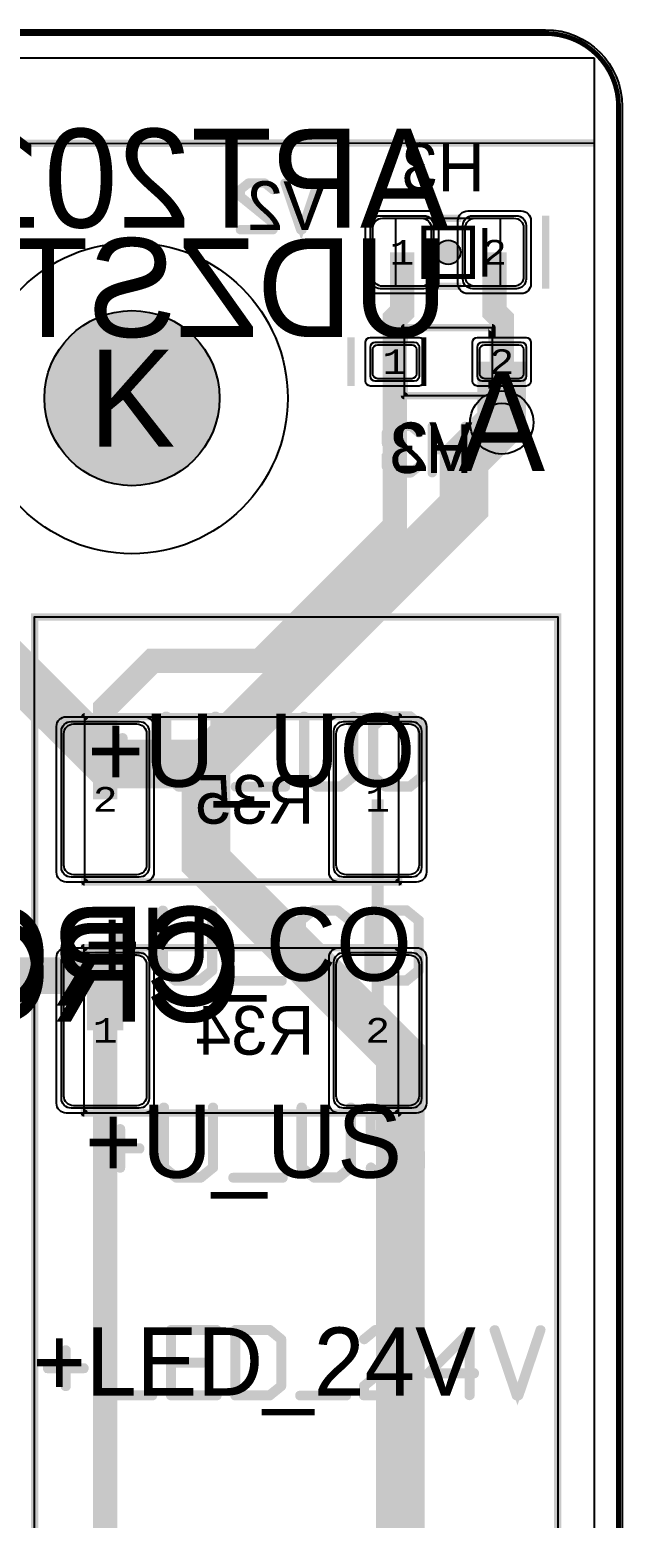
# Model space of a CAD drawing. Extents: x -13 to 280, y -47 to 100.
# Drawn here: x 267.9 to 280.08, y 69.47 to 100.08 of the extents above; entities that cross this region are included whole.
import ezdxf
from ezdxf.enums import TextEntityAlignment as Align

# ---------------------------------------------------------------- set-up
doc = ezdxf.new("R2010")
doc.units = 0
doc.header["$MEASUREMENT"] = 0
for name, color, linetype in [('ASSEMBLY_OUTLINES_BTM', 191, 'CONTINUOUS'), ('ASSEMBLY_PART_NUMBERS_BTM', 191, 'CONTINUOUS'), ('ASSEMBLY_REF_DES_BTM', 191, 'CONTINUOUS'), ('BOARD_OUTLINE', 10, 'CONTINUOUS'), ('DRILL_DRAWING', 21, 'CONTINUOUS'), ('GENERATED_SILKSCREEN_BTM', 255, 'CONTINUOUS'), ('GENERATED_SILKSCREEN_TOP', 140, 'CONTINUOUS'), ('MANUFACTURING_OUTLINES', 10, 'CONTINUOUS'), ('MOUNTING_HOLE_PADS_LAYER14', 150, 'CONTINUOUS'), ('MOUNTING_HOLE_PADS_LAYER15', 230, 'CONTINUOUS'), ('MOUNTING_HOLES_LAYER_BOT17', 42, 'CONTINUOUS'), ('MOUNTING_HOLES_LAYER_TOP', 42, 'CONTINUOUS'), ('PART_PADS_SMD_BTM', 230, 'CONTINUOUS'), ('PIN_NUMBERS_BTM', 8, 'CONTINUOUS'), ('PIN_NUMBERS_TOP', 8, 'CONTINUOUS'), ('PLACEMENT_OUTLINES_BTM', 222, 'CONTINUOUS'), ('ROUTE_BORDER', 151, 'CONTINUOUS'), ('SILKSCREEN_OUTLINES_BTM', 211, 'CONTINUOUS'), ('SILKSCREEN_OUTLINES_TOP', 150, 'CONTINUOUS'), ('SILKSCREEN_REF_DES_BTM', 211, 'CONTINUOUS'), ('SOLDERMASK_PADS_BTM', 12, 'CONTINUOUS'), ('SOLDERPASTE_PADS_BTM', 12, 'CONTINUOUS'), ('TRACES_LAYER_BOTTOM', 230, 'CONTINUOUS'), ('TRACES_LAYER_TOP', 150, 'CONTINUOUS'), ('VIA_HOLES_LAYER_BOTTOM', 30, 'CONTINUOUS'), ('VIA_HOLES_LAYER_TOP', 30, 'CONTINUOUS'), ('VIA_PADS_LAYER_BOTTOM', 230, 'CONTINUOUS'), ('VIA_PADS_LAYER_TOP', 150, 'CONTINUOUS')]:
    doc.layers.add(name, color=color, linetype=linetype)
doc.styles.add('COURIER_NEW', font='COUR.TTF')
doc.styles.add('VERIBEST_GERBER_0', font='txt')

msp = doc.modelspace()

# ---------------------------------------------------------------- hatches: boundary and pattern name
at = {"layer": 'ASSEMBLY_OUTLINES_BTM'}
h = msp.add_hatch(color=256, dxfattribs=at)
edge = h.paths.add_edge_path()
edge.add_arc((276.5, 95.5), 0.25, 0, 360)
at = {"layer": 'MOUNTING_HOLES_LAYER_BOT17'}
h = msp.add_hatch(color=256, dxfattribs=at)
edge = h.paths.add_edge_path()
edge.add_arc((270, 92.5), 1.8, 0, 360)
at = {"layer": 'MOUNTING_HOLES_LAYER_TOP'}
h = msp.add_hatch(color=256, dxfattribs=at)
edge = h.paths.add_edge_path()
edge.add_arc((270, 92.5), 1.8, 0, 360)
at = {"layer": 'VIA_HOLES_LAYER_BOTTOM'}
h = msp.add_hatch(color=256, dxfattribs=at)
edge = h.paths.add_edge_path()
edge.add_arc((277.6, 92), 0.4, 0, 360)
at = {"layer": 'VIA_HOLES_LAYER_TOP'}
h = msp.add_hatch(color=256, dxfattribs=at)
edge = h.paths.add_edge_path()
edge.add_arc((277.6, 92), 0.4, 0, 360)

# ---------------------------------------------------------------- linework, layer by layer
at = {"layer": 'ASSEMBLY_OUTLINES_BTM'}
for points in [[(275.42, 94.8), (275.42, 96.2), (277.57, 96.2), (277.57, 94.8)], [(275.6, 92.55), (275.6, 93.95), (277.4, 93.95), (277.4, 92.55)], [(269.03, 82.55), (269.03, 85.95), (275.48, 85.95), (275.48, 82.55)], [(269.02, 77.8), (269.02, 81.2), (275.47, 81.2), (275.47, 77.8)]]:
    msp.add_lwpolyline(points, close=True, dxfattribs=at)
at = {"layer": 'ASSEMBLY_OUTLINES_BTM', "const_width": 0.1}
msp.add_lwpolyline([(276, 95), (276, 96), (277, 96), (277, 95)], close=True, dxfattribs=at)
for points in [[(277.25, 95), (277.25, 96)], [(276, 92.75), (276, 93.75)]]:
    msp.add_lwpolyline(points, dxfattribs=at)
at = {"layer": 'ASSEMBLY_OUTLINES_BTM'}
msp.add_circle((276.5, 95.5), 0.25, dxfattribs=at)
at = {"layer": 'BOARD_OUTLINE', "const_width": 0.1}
msp.add_lwpolyline([(0, 1.5), (0, 98.5, -0.414213562), (1.5, 100), (278.5, 100, -0.414213562), (280, 98.5), (280, 1.5, -0.414213562), (278.5, 0), (1.5, 0, -0.414213562)], format="xyb", close=True, dxfattribs=at)
at = {"layer": 'GENERATED_SILKSCREEN_BTM', "const_width": 0.15}
for points in [[(0.5, 97.5), (279.5, 97.75)], [(272.381, 96.939), (272.213, 96.802), (272.21, 96.797), (272.209, 96.793), (272.207, 96.79), (272.206, 96.786), (272.206, 96.649), (272.207, 96.645), (272.209, 96.639), (272.21, 96.634), (272.213, 96.632), (272.879, 96.091), (272.879, 95.984), (272.226, 95.984), (272.219, 95.982), (272.213, 95.978), (272.21, 95.971), (272.209, 95.963), (272.21, 95.956), (272.213, 95.949), (272.219, 95.945), (272.226, 95.943), (272.9, 95.943), (272.908, 95.945), (272.913, 95.95), (272.918, 95.955), (272.92, 95.963), (272.92, 96.1), (272.919, 96.103), (272.917, 96.11), (272.915, 96.113), (272.914, 96.115), (272.911, 96.117), (272.246, 96.659), (272.246, 96.776), (272.402, 96.902), (272.725, 96.902), (272.888, 96.769), (272.895, 96.767), (272.902, 96.768), (272.908, 96.771), (272.913, 96.777), (272.916, 96.783), (272.917, 96.79), (272.916, 96.797), (272.914, 96.8), (272.911, 96.802), (272.743, 96.939), (272.739, 96.94), (272.737, 96.941), (272.735, 96.942), (272.731, 96.943), (272.394, 96.943), (272.39, 96.942), (272.388, 96.941), (272.385, 96.94), (272.381, 96.939)], [(273.466, 95.943), (273.493, 95.943), (273.499, 95.944), (273.504, 95.947), (273.51, 95.951), (273.511, 95.957), (273.836, 96.916), (273.837, 96.92), (273.837, 96.924), (273.836, 96.927), (273.834, 96.93), (273.828, 96.935), (273.821, 96.939), (273.814, 96.94), (273.807, 96.939), (273.801, 96.936), (273.797, 96.929), (273.48, 95.986), (273.161, 96.929), (273.157, 96.936), (273.151, 96.939), (273.144, 96.94), (273.137, 96.939), (273.13, 96.935), (273.125, 96.93), (273.123, 96.924), (273.124, 96.916), (273.447, 95.957), (273.45, 95.951), (273.456, 95.947), (273.46, 95.944), (273.466, 95.943)], [(278.5, 94.75), (278.5, 96.25)], [(274.5, 92.75), (274.5, 93.75)], [(275.743, 90.947), (275.912, 91.084), (275.915, 91.086), (275.917, 91.089), (275.918, 91.092), (275.918, 91.095), (275.917, 91.102), (275.913, 91.109), (275.908, 91.114), (275.902, 91.118), (275.895, 91.119), (275.888, 91.117), (275.725, 90.984), (275.402, 90.984), (275.246, 91.11), (275.246, 91.296), (275.4, 91.423), (275.566, 91.423), (275.574, 91.425), (275.579, 91.429), (275.582, 91.436), (275.583, 91.443), (275.582, 91.45), (275.579, 91.456), (275.574, 91.461), (275.566, 91.463), (275.4, 91.463), (275.246, 91.59), (275.246, 91.776), (275.402, 91.902), (275.725, 91.902), (275.888, 91.769), (275.895, 91.767), (275.902, 91.768), (275.908, 91.771), (275.913, 91.777), (275.917, 91.783), (275.918, 91.79), (275.918, 91.794), (275.917, 91.797), (275.915, 91.8), (275.912, 91.802), (275.743, 91.939), (275.74, 91.94), (275.737, 91.941), (275.736, 91.942), (275.732, 91.943), (275.395, 91.943), (275.39, 91.942), (275.388, 91.941), (275.386, 91.94), (275.382, 91.939), (275.213, 91.802), (275.21, 91.797), (275.209, 91.793), (275.207, 91.79), (275.206, 91.786), (275.206, 91.58), (275.207, 91.577), (275.209, 91.57), (275.21, 91.565), (275.213, 91.563), (275.36, 91.443), (275.213, 91.323), (275.212, 91.321), (275.21, 91.319), (275.209, 91.318), (275.209, 91.316), (275.207, 91.309), (275.206, 91.306), (275.206, 91.1), (275.207, 91.095), (275.209, 91.091), (275.21, 91.087), (275.213, 91.084), (275.382, 90.947), (275.386, 90.945), (275.387, 90.944), (275.39, 90.944), (275.391, 90.943), (275.392, 90.943), (275.395, 90.943), (275.732, 90.943), (275.736, 90.944), (275.74, 90.945), (275.743, 90.947)], [(276.866, 90.963), (276.864, 90.955), (276.859, 90.95), (276.853, 90.947), (276.846, 90.946), (276.838, 90.947), (276.831, 90.95), (276.826, 90.955), (276.824, 90.963), (276.824, 91.423), (276.191, 91.423), (276.191, 90.963), (276.19, 90.955), (276.185, 90.95), (276.178, 90.947), (276.171, 90.946), (276.164, 90.947), (276.158, 90.95), (276.153, 90.955), (276.151, 90.963), (276.151, 91.923), (276.153, 91.93), (276.158, 91.936), (276.164, 91.939), (276.171, 91.94), (276.178, 91.939), (276.185, 91.936), (276.19, 91.93), (276.191, 91.923), (276.191, 91.463), (276.824, 91.463), (276.824, 91.923), (276.826, 91.93), (276.831, 91.936), (276.838, 91.939), (276.846, 91.94), (276.853, 91.939), (276.859, 91.936), (276.864, 91.93), (276.866, 91.923), (276.866, 90.963)]]:
    msp.add_lwpolyline(points, dxfattribs=at)
for points in [[(276.769515, 96.200005, 0.000011097), (276.769508, 96.199995), (276.230492, 96.199995, 0.000011097), (276.230485, 96.200005), (276.769515, 96.200005)], [(276.769515, 94.799995), (276.230485, 94.799995, 0.000011097), (276.230492, 94.800005), (276.769508, 94.800005, 0.000011097), (276.769515, 94.799995)], [(277.400005, 93.725), (277.399995, 93.725), (277.399995, 93.949995), (275.600005, 93.949995), (275.600005, 93.725), (275.599995, 93.725), (275.599995, 93.95, -0.414213562), (275.6, 93.950005), (277.4, 93.950005, -0.414213562), (277.400005, 93.95), (277.400005, 93.725)], [(277.127645, 92.550005, 0.000005386), (277.127633, 92.549995), (275.6, 92.549995, -0.414213562), (275.599995, 92.55), (275.599995, 92.775), (275.600005, 92.775), (275.600005, 92.550005), (277.127645, 92.550005)], [(277.400005, 92.696869, 0.000003517), (277.399995, 92.696867), (277.399995, 92.775), (277.400005, 92.775), (277.400005, 92.696869)], [(275.480005, 85.925), (275.479995, 85.925), (275.479995, 85.949995), (269.030005, 85.949995), (269.030005, 85.925), (269.029995, 85.925), (269.029995, 85.95, -0.414213562), (269.03, 85.950005), (275.48, 85.950005, -0.414213562), (275.480005, 85.95), (275.480005, 85.925)], [(275.480005, 82.55, -0.414213562), (275.48, 82.549995), (269.03, 82.549995, -0.414213562), (269.029995, 82.55), (269.029995, 82.575), (269.030005, 82.575), (269.030005, 82.550005), (275.479995, 82.550005), (275.479995, 82.575), (275.480005, 82.575), (275.480005, 82.55)], [(275.470005, 81.175), (275.469995, 81.175), (275.469995, 81.199995), (269.020005, 81.199995), (269.020005, 81.175), (269.019995, 81.175), (269.019995, 81.2, -0.414213562), (269.02, 81.200005), (275.47, 81.200005, -0.414213562), (275.470005, 81.2), (275.470005, 81.175)], [(275.470005, 77.8, -0.414213562), (275.47, 77.799995), (269.02, 77.799995, -0.414213562), (269.019995, 77.8), (269.019995, 77.825), (269.020005, 77.825), (269.020005, 77.800005), (275.469995, 77.800005), (275.469995, 77.825), (275.470005, 77.825), (275.470005, 77.8)]]:
    msp.add_lwpolyline(points, format="xyb", dxfattribs=at)
at = {"layer": 'GENERATED_SILKSCREEN_TOP', "const_width": 0.15}
for points in [[(0.5, 97.5), (279.5, 97.75)], [(270.67375, 84.72), (270.67525, 84.7125), (270.67825, 84.7065), (270.68125, 84.7005), (270.68725, 84.696), (270.94075, 84.4905), (270.94525, 84.4875), (270.95125, 84.486), (270.95725, 84.4845), (271.46275, 84.4845), (271.46875, 84.4845), (271.47175, 84.486), (271.47475, 84.4875), (271.48225, 84.4905), (271.73575, 84.696), (271.74025, 84.7005), (271.74175, 84.7065), (271.74475, 84.7125), (271.74625, 84.72), (271.74625, 85.9545), (271.74325, 85.965), (271.73575, 85.974), (271.72675, 85.9785), (271.71625, 85.98), (271.70575, 85.9785), (271.69525, 85.974), (271.68775, 85.965), (271.68625, 85.9545), (271.68625, 84.735), (271.45225, 84.546), (270.96775, 84.546), (270.73675, 84.735), (270.73675, 85.9545), (270.73375, 85.965), (270.72625, 85.974), (270.71575, 85.9785), (270.70375, 85.98), (270.69325, 85.9785), (270.68425, 85.974), (270.67675, 85.965), (270.67375, 85.9545), (270.67375, 84.72)], [(273.50575, 84.72), (273.50725, 84.7125), (273.51025, 84.7065), (273.51325, 84.7005), (273.51925, 84.696), (273.77275, 84.4905), (273.77725, 84.4875), (273.78325, 84.486), (273.78925, 84.4845), (274.29475, 84.4845), (274.30075, 84.4845), (274.30375, 84.486), (274.30675, 84.4875), (274.31425, 84.4905), (274.56775, 84.696), (274.57225, 84.7005), (274.57375, 84.7065), (274.57675, 84.7125), (274.57825, 84.72), (274.57825, 85.9545), (274.57525, 85.965), (274.56775, 85.974), (274.55875, 85.9785), (274.54825, 85.98), (274.53775, 85.9785), (274.52725, 85.974), (274.51975, 85.965), (274.51825, 85.9545), (274.51825, 84.735), (274.28425, 84.546), (273.79975, 84.546), (273.56875, 84.735), (273.56875, 85.9545), (273.56575, 85.965), (273.55825, 85.974), (273.54775, 85.9785), (273.53575, 85.98), (273.52525, 85.9785), (273.51625, 85.974), (273.50875, 85.965), (273.50575, 85.9545), (273.50575, 84.72)], [(275.99575, 85.749), (275.99575, 84.72), (275.99425, 84.7125), (275.99125, 84.7065), (275.98975, 84.7005), (275.98525, 84.696), (275.73325, 84.4905), (275.72575, 84.4875), (275.72425, 84.486), (275.72125, 84.486), (275.71825, 84.4845), (275.71675, 84.4845), (275.71375, 84.4845), (275.20825, 84.4845), (275.20225, 84.486), (275.19625, 84.4875), (275.19025, 84.4905), (274.93825, 84.696), (274.93225, 84.7005), (274.92925, 84.7065), (274.92625, 84.7125), (274.92475, 84.72), (274.92475, 85.749), (274.92625, 85.7565), (274.92925, 85.7625), (274.93225, 85.7655), (274.93525, 85.7685), (274.93825, 85.773), (275.19025, 85.9785), (275.19625, 85.98), (275.20075, 85.9815), (275.20225, 85.983), (275.20825, 85.9845), (275.71375, 85.9845), (275.71975, 85.983), (275.72125, 85.983), (275.72275, 85.9815), (275.72725, 85.98), (275.73325, 85.9785), (275.98525, 85.773), (275.98675, 85.7685), (275.98975, 85.767), (275.99125, 85.7655), (275.99125, 85.7625), (275.99425, 85.7565), (275.99575, 85.749)], [(274.98625, 85.734), (274.98625, 84.735), (275.21725, 84.546), (275.70175, 84.546), (275.93575, 84.735), (275.93575, 85.734), (275.70175, 85.923), (275.21725, 85.923), (274.98625, 85.734)], [(270.20725, 85.083), (270.21775, 85.0845), (270.22525, 85.092), (270.22975, 85.1025), (270.22975, 85.113), (270.22975, 85.1235), (270.22525, 85.1325), (270.21775, 85.14), (270.20725, 85.143), (269.83525, 85.143), (269.83525, 85.512), (269.83375, 85.5225), (269.82775, 85.53), (269.81725, 85.536), (269.80525, 85.5375), (269.79625, 85.536), (269.78725, 85.53), (269.77975, 85.5225), (269.77825, 85.512), (269.77825, 85.143), (269.40775, 85.143), (269.39575, 85.14), (269.38975, 85.1325), (269.38525, 85.1235), (269.38375, 85.113), (269.38525, 85.1025), (269.38975, 85.092), (269.39575, 85.0845), (269.40775, 85.083), (269.77825, 85.083), (269.77825, 84.714), (269.77975, 84.702), (269.78725, 84.6945), (269.79625, 84.69), (269.80525, 84.6885), (269.81725, 84.69), (269.82775, 84.6945), (269.83375, 84.702), (269.83525, 84.714), (269.83525, 85.083), (270.20725, 85.083)], [(272.12875, 84.5355), (273.15325, 84.5355), (273.16375, 84.534), (273.17125, 84.528), (273.17575, 84.5205), (273.17575, 84.5115), (273.17425, 84.4995), (273.17125, 84.492), (273.16375, 84.486), (273.15325, 84.4845), (272.12875, 84.4845), (272.11825, 84.486), (272.11075, 84.492), (272.10625, 84.4995), (272.10475, 84.5115), (272.10625, 84.5205), (272.10925, 84.528), (272.11675, 84.534), (272.12875, 84.5355)], [(270.60375, 80.73), (270.60525, 80.7225), (270.60825, 80.7165), (270.61125, 80.7105), (270.61725, 80.706), (270.87075, 80.5005), (270.87525, 80.4975), (270.88125, 80.496), (270.88725, 80.4945), (271.39275, 80.4945), (271.39875, 80.4945), (271.40175, 80.496), (271.40475, 80.4975), (271.41225, 80.5005), (271.66575, 80.706), (271.67025, 80.7105), (271.67175, 80.7165), (271.67475, 80.7225), (271.67625, 80.73), (271.67625, 81.9645), (271.67325, 81.975), (271.66575, 81.984), (271.65675, 81.9885), (271.64625, 81.99), (271.63575, 81.9885), (271.62525, 81.984), (271.61775, 81.975), (271.61625, 81.9645), (271.61625, 80.745), (271.38225, 80.556), (270.89775, 80.556), (270.66675, 80.745), (270.66675, 81.9645), (270.66375, 81.975), (270.65625, 81.984), (270.64575, 81.9885), (270.63375, 81.99), (270.62325, 81.9885), (270.61425, 81.984), (270.60675, 81.975), (270.60375, 81.9645), (270.60375, 80.73)], [(273.70275, 80.5005), (273.45075, 80.706), (273.44325, 80.7105), (273.44175, 80.7165), (273.43875, 80.7225), (273.43725, 80.73), (273.43725, 81.759), (273.43875, 81.7665), (273.44175, 81.7725), (273.44475, 81.7755), (273.44625, 81.7785), (273.44925, 81.783), (273.70275, 81.9885), (273.70725, 81.99), (273.71175, 81.9915), (273.71325, 81.993), (273.71925, 81.9945), (274.22475, 81.9945), (274.23225, 81.993), (274.23525, 81.9915), (274.23975, 81.99), (274.24425, 81.9885), (274.49775, 81.783), (274.50375, 81.7755), (274.50675, 81.7635), (274.50525, 81.7545), (274.50225, 81.747), (274.49775, 81.741), (274.49025, 81.735), (274.48275, 81.7305), (274.47525, 81.729), (274.46775, 81.729), (274.46175, 81.7335), (274.21425, 81.933), (273.72975, 81.933), (273.49875, 81.744), (273.49875, 80.745), (273.72975, 80.556), (274.21425, 80.556), (274.46175, 80.7555), (274.46775, 80.7585), (274.47525, 80.76), (274.48275, 80.7585), (274.49025, 80.754), (274.49775, 80.748), (274.50225, 80.7405), (274.50525, 80.7315), (274.50675, 80.7225), (274.50375, 80.7135), (274.49775, 80.706), (274.24425, 80.5005), (274.23825, 80.4975), (274.23675, 80.496), (274.23225, 80.496), (274.23075, 80.4945), (274.22925, 80.4945), (274.22475, 80.4945), (273.71925, 80.4945), (273.71325, 80.496), (273.70725, 80.4975), (273.70275, 80.5005)], [(275.92275, 81.759), (275.92275, 80.73), (275.92125, 80.7225), (275.91825, 80.7165), (275.91675, 80.7105), (275.91225, 80.706), (275.66025, 80.5005), (275.65275, 80.4975), (275.65125, 80.496), (275.64825, 80.496), (275.64525, 80.4945), (275.64375, 80.4945), (275.64075, 80.4945), (275.13525, 80.4945), (275.12925, 80.496), (275.12325, 80.4975), (275.11725, 80.5005), (274.86525, 80.706), (274.85925, 80.7105), (274.85625, 80.7165), (274.85325, 80.7225), (274.85175, 80.73), (274.85175, 81.759), (274.85325, 81.7665), (274.85625, 81.7725), (274.85925, 81.7755), (274.86225, 81.7785), (274.86525, 81.783), (275.11725, 81.9885), (275.12325, 81.99), (275.12775, 81.9915), (275.12925, 81.993), (275.13525, 81.9945), (275.64075, 81.9945), (275.64675, 81.993), (275.64825, 81.993), (275.64975, 81.9915), (275.65425, 81.99), (275.66025, 81.9885), (275.91225, 81.783), (275.91375, 81.7785), (275.91675, 81.777), (275.91825, 81.7755), (275.91825, 81.7725), (275.92125, 81.7665), (275.92275, 81.759)], [(274.91325, 81.744), (274.91325, 80.745), (275.14425, 80.556), (275.62875, 80.556), (275.86275, 80.745), (275.86275, 81.744), (275.62875, 81.933), (275.14425, 81.933), (274.91325, 81.744)], [(270.13725, 81.093), (270.14775, 81.0945), (270.15525, 81.102), (270.15975, 81.1125), (270.15975, 81.123), (270.15975, 81.1335), (270.15525, 81.1425), (270.14775, 81.15), (270.13725, 81.153), (269.76525, 81.153), (269.76525, 81.522), (269.76375, 81.5325), (269.75775, 81.54), (269.74725, 81.546), (269.73525, 81.5475), (269.72625, 81.546), (269.71725, 81.54), (269.70975, 81.5325), (269.70825, 81.522), (269.70825, 81.153), (269.33775, 81.153), (269.32575, 81.15), (269.31975, 81.1425), (269.31525, 81.1335), (269.31375, 81.123), (269.31525, 81.1125), (269.31975, 81.102), (269.32575, 81.0945), (269.33775, 81.093), (269.70825, 81.093), (269.70825, 80.724), (269.70975, 80.712), (269.71725, 80.7045), (269.72625, 80.7), (269.73525, 80.6985), (269.74725, 80.7), (269.75775, 80.7045), (269.76375, 80.712), (269.76525, 80.724), (269.76525, 81.093), (270.13725, 81.093)], [(272.05875, 80.5455), (273.08325, 80.5455), (273.09375, 80.544), (273.10125, 80.538), (273.10575, 80.5305), (273.10575, 80.5215), (273.10425, 80.5095), (273.10125, 80.502), (273.09375, 80.496), (273.08325, 80.4945), (272.05875, 80.4945), (272.04825, 80.496), (272.04075, 80.502), (272.03625, 80.5095), (272.03475, 80.5215), (272.03625, 80.5305), (272.03925, 80.538), (272.04675, 80.544), (272.05875, 80.5455)], [(270.62375, 76.68), (270.62525, 76.6725), (270.62825, 76.6665), (270.63125, 76.6605), (270.63725, 76.656), (270.89075, 76.4505), (270.89525, 76.4475), (270.90125, 76.446), (270.90725, 76.4445), (271.41275, 76.4445), (271.41875, 76.4445), (271.42175, 76.446), (271.42475, 76.4475), (271.43225, 76.4505), (271.68575, 76.656), (271.69025, 76.6605), (271.69175, 76.6665), (271.69475, 76.6725), (271.69625, 76.68), (271.69625, 77.9145), (271.69325, 77.925), (271.68575, 77.934), (271.67675, 77.9385), (271.66625, 77.94), (271.65575, 77.9385), (271.64525, 77.934), (271.63775, 77.925), (271.63625, 77.9145), (271.63625, 76.695), (271.40225, 76.506), (270.91775, 76.506), (270.68675, 76.695), (270.68675, 77.9145), (270.68375, 77.925), (270.67625, 77.934), (270.66575, 77.9385), (270.65375, 77.94), (270.64325, 77.9385), (270.63425, 77.934), (270.62675, 77.925), (270.62375, 77.9145), (270.62375, 76.68)], [(273.45575, 76.68), (273.45725, 76.6725), (273.46025, 76.6665), (273.46325, 76.6605), (273.46925, 76.656), (273.72275, 76.4505), (273.72725, 76.4475), (273.73325, 76.446), (273.73925, 76.4445), (274.24475, 76.4445), (274.25075, 76.4445), (274.25375, 76.446), (274.25675, 76.4475), (274.26425, 76.4505), (274.51775, 76.656), (274.52225, 76.6605), (274.52375, 76.6665), (274.52675, 76.6725), (274.52825, 76.68), (274.52825, 77.9145), (274.52525, 77.925), (274.51775, 77.934), (274.50875, 77.9385), (274.49825, 77.94), (274.48775, 77.9385), (274.47725, 77.934), (274.46975, 77.925), (274.46825, 77.9145), (274.46825, 76.695), (274.23425, 76.506), (273.74975, 76.506), (273.51875, 76.695), (273.51875, 77.9145), (273.51575, 77.925), (273.50825, 77.934), (273.49775, 77.9385), (273.48575, 77.94), (273.47525, 77.9385), (273.46625, 77.934), (273.45875, 77.925), (273.45575, 77.9145), (273.45575, 76.68)], [(275.68175, 77.22), (275.93525, 77.0145), (275.93975, 77.0085), (275.94125, 77.001), (275.94275, 76.9965), (275.94425, 76.992), (275.94575, 76.989), (275.94575, 76.68), (275.94425, 76.6755), (275.94125, 76.665), (275.93975, 76.662), (275.93525, 76.656), (275.68325, 76.4505), (275.67575, 76.4475), (275.67425, 76.446), (275.67125, 76.446), (275.66825, 76.4445), (275.66675, 76.4445), (275.66375, 76.4445), (275.15825, 76.4445), (275.15225, 76.446), (275.14625, 76.4475), (275.14025, 76.4505), (274.88825, 76.656), (274.88075, 76.6635), (274.87925, 76.668), (274.87925, 76.6725), (274.88075, 76.683), (274.88675, 76.6935), (274.89275, 76.701), (274.90175, 76.707), (274.91225, 76.7085), (274.92275, 76.7055), (275.16725, 76.506), (275.65175, 76.506), (275.88575, 76.695), (275.88575, 76.974), (275.65175, 77.1645), (275.15825, 77.1645), (275.15225, 77.1645), (275.14475, 77.166), (275.14025, 77.169), (274.88825, 77.3745), (274.88525, 77.376), (274.88225, 77.379), (274.87925, 77.3835), (274.87625, 77.394), (274.87475, 77.4), (274.87475, 77.709), (274.87625, 77.7165), (274.87925, 77.7225), (274.88225, 77.7255), (274.88525, 77.7285), (274.88825, 77.733), (275.14025, 77.9385), (275.14625, 77.94), (275.15075, 77.9415), (275.15225, 77.943), (275.15825, 77.9445), (275.66375, 77.9445), (275.66975, 77.943), (275.67275, 77.9415), (275.67725, 77.94), (275.68175, 77.9385), (275.87075, 77.784), (275.87825, 77.7765), (275.88125, 77.7675), (275.87975, 77.757), (275.87525, 77.7465), (275.86775, 77.739), (275.85725, 77.733), (275.84525, 77.7315), (275.83475, 77.7345), (275.65475, 77.883), (275.16725, 77.883), (274.93625, 77.694), (274.93625, 77.415), (275.16725, 77.2245), (275.66375, 77.2245), (275.66975, 77.223), (275.67575, 77.2215), (275.68175, 77.22)], [(270.15725, 77.043), (270.16775, 77.0445), (270.17525, 77.052), (270.17975, 77.0625), (270.17975, 77.073), (270.17975, 77.0835), (270.17525, 77.0925), (270.16775, 77.1), (270.15725, 77.103), (269.78525, 77.103), (269.78525, 77.472), (269.78375, 77.4825), (269.77775, 77.49), (269.76725, 77.496), (269.75525, 77.4975), (269.74625, 77.496), (269.73725, 77.49), (269.72975, 77.4825), (269.72825, 77.472), (269.72825, 77.103), (269.35775, 77.103), (269.34575, 77.1), (269.33975, 77.0925), (269.33525, 77.0835), (269.33375, 77.073), (269.33525, 77.0625), (269.33975, 77.052), (269.34575, 77.0445), (269.35775, 77.043), (269.72825, 77.043), (269.72825, 76.674), (269.72975, 76.662), (269.73725, 76.6545), (269.74625, 76.65), (269.75525, 76.6485), (269.76725, 76.65), (269.77775, 76.6545), (269.78375, 76.662), (269.78525, 76.674), (269.78525, 77.043), (270.15725, 77.043)], [(272.07875, 76.4955), (273.10325, 76.4955), (273.11375, 76.494), (273.12125, 76.488), (273.12575, 76.4805), (273.12575, 76.4715), (273.12425, 76.4595), (273.12125, 76.452), (273.11375, 76.446), (273.10325, 76.4445), (272.07875, 76.4445), (272.06825, 76.446), (272.06075, 76.452), (272.05625, 76.4595), (272.05475, 76.4715), (272.05625, 76.4805), (272.05925, 76.488), (272.06675, 76.494), (272.07875, 76.4955)], [(269.4482, 71.9942), (269.451, 71.983), (269.458, 71.976), (269.4664, 71.9676), (269.4762, 71.9662), (270.4212, 71.9662), (270.431, 71.9676), (270.4394, 71.9746), (270.4436, 71.9844), (270.445, 71.9942), (270.4436, 72.0054), (270.4394, 72.0152), (270.431, 72.0208), (270.4212, 72.0236), (269.507, 72.0236), (269.507, 73.3382), (269.5042, 73.348), (269.4972, 73.3564), (269.4874, 73.3606), (269.4762, 73.362), (269.4664, 73.3606), (269.458, 73.3564), (269.451, 73.348), (269.4482, 73.3382), (269.4482, 71.9942)], [(271.7442, 73.3088), (271.754, 73.3116), (271.7624, 73.3172), (271.7666, 73.327), (271.768, 73.3368), (271.7666, 73.348), (271.7624, 73.3564), (271.754, 73.3634), (271.7442, 73.3662), (270.7992, 73.3662), (270.7894, 73.3634), (270.781, 73.3564), (270.774, 73.348), (270.7712, 73.3382), (270.7712, 71.9942), (270.774, 71.9844), (270.781, 71.976), (270.7894, 71.969), (270.7992, 71.9662), (271.7442, 71.9662), (271.754, 71.969), (271.7624, 71.9746), (271.7666, 71.9844), (271.768, 71.9942), (271.7666, 72.0054), (271.7624, 72.0152), (271.754, 72.0222), (271.7442, 72.025), (270.83, 72.025), (270.83, 72.6382), (271.4642, 72.6382), (271.474, 72.641), (271.4824, 72.648), (271.4866, 72.6564), (271.488, 72.6662), (271.4866, 72.676), (271.4824, 72.6858), (271.474, 72.6928), (271.4642, 72.6942), (270.83, 72.6942), (270.83, 73.3088), (271.7442, 73.3088)], [(272.8488, 73.3606), (272.8418, 73.3634), (272.8362, 73.3648), (272.8306, 73.3662), (272.1222, 73.3662), (272.1124, 73.3634), (272.104, 73.3564), (272.097, 73.348), (272.0942, 73.3382), (272.0942, 71.9942), (272.097, 71.983), (272.104, 71.976), (272.1124, 71.9676), (272.1222, 71.9662), (272.8306, 71.9662), (272.8362, 71.9662), (272.839, 71.9676), (272.8418, 71.969), (272.8488, 71.9718), (273.0854, 72.1636), (273.0896, 72.1692), (273.091, 72.172), (273.0938, 72.179), (273.0952, 72.186), (273.0952, 73.1464), (273.0938, 73.1534), (273.091, 73.1576), (273.091, 73.1618), (273.0896, 73.1632), (273.0868, 73.1646), (273.0854, 73.1674), (272.8488, 73.3606)], [(272.153, 73.3088), (272.8208, 73.3088), (273.0392, 73.1324), (273.0392, 72.2), (272.8208, 72.0236), (272.153, 72.0236), (272.153, 73.3088)], [(275.4934, 73.3606), (275.7286, 73.1688), (275.7328, 73.1618), (275.7342, 73.1562), (275.737, 73.152), (275.7384, 73.1464), (275.7384, 72.9546), (275.737, 72.949), (275.7342, 72.9406), (275.7328, 72.9336), (275.7286, 72.9308), (274.7962, 72.1734), (274.7962, 72.0236), (275.7104, 72.0236), (275.7202, 72.0208), (275.7286, 72.0152), (275.7328, 72.0054), (275.7342, 71.9942), (275.7328, 71.9844), (275.7286, 71.9746), (275.7202, 71.969), (275.7104, 71.9662), (274.7668, 71.9662), (274.7556, 71.969), (274.7486, 71.976), (274.7416, 71.983), (274.7388, 71.9942), (274.7388, 72.186), (274.7402, 72.1902), (274.743, 72.2), (274.7458, 72.2042), (274.7486, 72.207), (274.7514, 72.2098), (275.6824, 72.9686), (275.6824, 73.1324), (275.464, 73.3088), (275.0118, 73.3088), (274.7836, 73.1226), (274.7738, 73.1198), (274.764, 73.1212), (274.7556, 73.1254), (274.75, 73.1338), (274.7444, 73.1422), (274.743, 73.152), (274.743, 73.1576), (274.7444, 73.1618), (274.7514, 73.1688), (274.9866, 73.3606), (274.9922, 73.362), (274.9964, 73.3634), (274.9978, 73.3648), (275.0034, 73.3662), (275.4752, 73.3662), (275.4808, 73.3648), (275.4822, 73.3648), (275.4836, 73.3634), (275.4878, 73.362), (275.4934, 73.3606)], [(276.9116, 71.9942), (276.913, 71.983), (276.92, 71.976), (276.9298, 71.9718), (276.9396, 71.9704), (276.9494, 71.9718), (276.9578, 71.976), (276.9648, 71.983), (276.9676, 71.9942), (276.9676, 72.4184), (277.0334, 72.4184), (277.0432, 72.4212), (277.0516, 72.4268), (277.0558, 72.4366), (277.0572, 72.4464), (277.0558, 72.4576), (277.0516, 72.4674), (277.0432, 72.4744), (277.0334, 72.4758), (276.9676, 72.4758), (276.9676, 73.299), (276.9662, 73.306), (276.962, 73.3116), (276.9564, 73.3172), (276.9494, 73.3214), (276.941, 73.3242), (276.9326, 73.3256), (276.9256, 73.3242), (276.9186, 73.3186), (276.0688, 72.4688), (276.0632, 72.4604), (276.0604, 72.452), (276.0618, 72.4436), (276.0674, 72.4338), (276.0702, 72.4268), (276.0758, 72.4226), (276.0814, 72.4198), (276.0884, 72.4184), (276.9116, 72.4184), (276.9116, 71.9942)], [(276.1584, 72.4758), (276.9116, 73.2262), (276.9116, 72.4758), (276.1584, 72.4758)], [(277.9434, 71.9662), (277.9056, 71.9662), (277.8972, 71.9676), (277.8902, 71.9718), (277.8832, 71.9774), (277.8804, 71.9858), (277.4254, 73.3284), (277.424, 73.3396), (277.4282, 73.348), (277.4366, 73.355), (277.4464, 73.3606), (277.4562, 73.362), (277.466, 73.3606), (277.4744, 73.3564), (277.48, 73.3466), (277.9238, 72.0264), (278.3704, 73.3466), (278.376, 73.3564), (278.3844, 73.3606), (278.3942, 73.362), (278.404, 73.3606), (278.4138, 73.355), (278.4208, 73.348), (278.4236, 73.3396), (278.4222, 73.3284), (277.97, 71.9858), (277.9658, 71.9774), (277.9574, 71.9718), (277.9518, 71.9676), (277.9434, 71.9662)], [(269.0128, 72.5248), (269.0226, 72.5262), (269.0296, 72.5332), (269.0338, 72.543), (269.0338, 72.5528), (269.0338, 72.5626), (269.0296, 72.571), (269.0226, 72.578), (269.0128, 72.5808), (268.6656, 72.5808), (268.6656, 72.9252), (268.6642, 72.935), (268.6586, 72.942), (268.6488, 72.9476), (268.6376, 72.949), (268.6292, 72.9476), (268.6208, 72.942), (268.6138, 72.935), (268.6124, 72.9252), (268.6124, 72.5808), (268.2666, 72.5808), (268.2554, 72.578), (268.2498, 72.571), (268.2456, 72.5626), (268.2442, 72.5528), (268.2456, 72.543), (268.2498, 72.5332), (268.2554, 72.5262), (268.2666, 72.5248), (268.6124, 72.5248), (268.6124, 72.1804), (268.6138, 72.1692), (268.6208, 72.1622), (268.6292, 72.158), (268.6376, 72.1566), (268.6488, 72.158), (268.6586, 72.1622), (268.6642, 72.1692), (268.6656, 72.1804), (268.6656, 72.5248), (269.0128, 72.5248)], [(273.4522, 72.0138), (274.4084, 72.0138), (274.4182, 72.0124), (274.4252, 72.0068), (274.4294, 71.9998), (274.4294, 71.9914), (274.428, 71.9802), (274.4252, 71.9732), (274.4182, 71.9676), (274.4084, 71.9662), (273.4522, 71.9662), (273.4424, 71.9676), (273.4354, 71.9732), (273.4312, 71.9802), (273.4298, 71.9914), (273.4312, 71.9998), (273.434, 72.0068), (273.441, 72.0124), (273.4522, 72.0138)]]:
    msp.add_lwpolyline(points, dxfattribs=at)
msp.add_lwpolyline([(268, 54.5), (268, 88), (278.75, 88), (278.75, 54.5)], close=True, dxfattribs=at)
at = {"layer": 'MANUFACTURING_OUTLINES'}
msp.add_lwpolyline([(280.075405, 1.5, -0.414213562), (278.5, -0.075405), (1.5, -0.075405, -0.414213562), (-0.075405, 1.5), (-0.075405, 98.5, -0.414213562), (1.5, 100.075405), (278.5, 100.075405, -0.414213562), (280.075405, 98.5)], format="xyb", close=True, dxfattribs=at)
at = {"layer": 'MOUNTING_HOLE_PADS_LAYER14'}
msp.add_circle((270, 92.5), 3.2, dxfattribs=at)
at = {"layer": 'MOUNTING_HOLE_PADS_LAYER15'}
msp.add_circle((270, 92.5), 3.2, dxfattribs=at)
at = {"layer": 'MOUNTING_HOLES_LAYER_BOT17'}
msp.add_circle((270, 92.5), 1.8, dxfattribs=at)
at = {"layer": 'MOUNTING_HOLES_LAYER_TOP'}
msp.add_circle((270, 92.5), 1.8, dxfattribs=at)
at = {"layer": 'PART_PADS_SMD_BTM'}
for points in [[(276, 96.25, -0.414213562), (276.2, 96.05), (276.2, 94.95, -0.414213562), (276, 94.75), (275.1, 94.75, -0.414213562), (274.9, 94.95), (274.9, 96.05, -0.414213562), (275.1, 96.25)], [(277.9, 96.25, -0.414213562), (278.1, 96.05), (278.1, 94.95, -0.414213562), (277.9, 94.75), (277, 94.75, -0.414213562), (276.8, 94.95), (276.8, 96.05, -0.414213562), (277, 96.25)], [(274.9, 93.55, -0.414213562), (275, 93.65), (275.8, 93.65, -0.414213562), (275.9, 93.55), (275.9, 92.95, -0.414213562), (275.8, 92.85), (275, 92.85, -0.414213562), (274.9, 92.95)], [(277.1, 93.55, -0.414213562), (277.2, 93.65), (278, 93.65, -0.414213562), (278.1, 93.55), (278.1, 92.95, -0.414213562), (278, 92.85), (277.2, 92.85, -0.414213562), (277.1, 92.95)], [(268.75, 82.65, -0.414213562), (268.55, 82.85), (268.55, 85.65, -0.414213562), (268.75, 85.85), (270.15, 85.85, -0.414213562), (270.35, 85.65), (270.35, 82.85, -0.414213562), (270.15, 82.65)], [(274.35, 82.65, -0.414213562), (274.15, 82.85), (274.15, 85.65, -0.414213562), (274.35, 85.85), (275.75, 85.85, -0.414213562), (275.95, 85.65), (275.95, 82.85, -0.414213562), (275.75, 82.65)], [(270.15, 81.1, -0.414213562), (270.35, 80.9), (270.35, 78.1, -0.414213562), (270.15, 77.9), (268.75, 77.9, -0.414213562), (268.55, 78.1), (268.55, 80.9, -0.414213562), (268.75, 81.1)], [(275.75, 81.1, -0.414213562), (275.95, 80.9), (275.95, 78.1, -0.414213562), (275.75, 77.9), (274.35, 77.9, -0.414213562), (274.15, 78.1), (274.15, 80.9, -0.414213562), (274.35, 81.1)]]:
    msp.add_lwpolyline(points, format="xyb", close=True, dxfattribs=at)
at = {"layer": 'PLACEMENT_OUTLINES_BTM'}
for points in [[(275.42, 94.8), (275.42, 96.2), (277.57, 96.2), (277.57, 94.8)], [(275.6, 92.55), (275.6, 93.95), (277.4, 93.95), (277.4, 92.55)], [(269.03, 82.55), (269.03, 85.95), (275.48, 85.95), (275.48, 82.55)], [(269.02, 77.8), (269.02, 81.2), (275.47, 81.2), (275.47, 77.8)]]:
    msp.add_lwpolyline(points, close=True, dxfattribs=at)
at = {"layer": 'ROUTE_BORDER'}
msp.add_lwpolyline([(0.635, 0.635), (0.635, 99.5), (279.5, 99.5), (279.5, 0.635)], close=True, dxfattribs=at)
at = {"layer": 'SILKSCREEN_OUTLINES_BTM'}
msp.add_lwpolyline([(0.5, 97.5), (279.5, 97.75)], dxfattribs=at)
for points in [[(275.42, 94.8), (275.42, 96.2), (277.57, 96.2), (277.57, 94.8)], [(275.6, 92.55), (275.6, 93.95), (277.4, 93.95), (277.4, 92.55)], [(269.03, 82.55), (269.03, 85.95), (275.48, 85.95), (275.48, 82.55)], [(269.02, 77.8), (269.02, 81.2), (275.47, 81.2), (275.47, 77.8)]]:
    msp.add_lwpolyline(points, close=True, dxfattribs=at)
at = {"layer": 'SILKSCREEN_OUTLINES_BTM', "const_width": 0.15}
for points in [[(278.5, 94.75), (278.5, 96.25)], [(274.5, 92.75), (274.5, 93.75)]]:
    msp.add_lwpolyline(points, dxfattribs=at)
at = {"layer": 'SILKSCREEN_OUTLINES_TOP'}
msp.add_lwpolyline([(0.5, 97.5), (279.5, 97.75)], dxfattribs=at)
msp.add_lwpolyline([(268, 54.5), (268, 88), (278.75, 88), (278.75, 54.5)], close=True, dxfattribs=at)
at = {"layer": 'SOLDERMASK_PADS_BTM'}
for points in [[(276.1, 96.35, -0.414213562), (276.3, 96.15), (276.3, 94.85, -0.414213562), (276.1, 94.65), (275, 94.65, -0.414213562), (274.8, 94.85), (274.8, 96.15, -0.414213562), (275, 96.35)], [(278, 96.35, -0.414213562), (278.2, 96.15), (278.2, 94.85, -0.414213562), (278, 94.65), (276.9, 94.65, -0.414213562), (276.7, 94.85), (276.7, 96.15, -0.414213562), (276.9, 96.35)], [(274.8, 93.65, -0.414213562), (274.9, 93.75), (275.9, 93.75, -0.414213562), (276, 93.65), (276, 92.85, -0.414213562), (275.9, 92.75), (274.9, 92.75, -0.414213562), (274.8, 92.85)], [(277, 93.65, -0.414213562), (277.1, 93.75), (278.1, 93.75, -0.414213562), (278.2, 93.65), (278.2, 92.85, -0.414213562), (278.1, 92.75), (277.1, 92.75, -0.414213562), (277, 92.85)], [(268.65, 82.55, -0.414213562), (268.45, 82.75), (268.45, 85.75, -0.414213562), (268.65, 85.95), (270.25, 85.95, -0.414213562), (270.45, 85.75), (270.45, 82.75, -0.414213562), (270.25, 82.55)], [(274.25, 82.55, -0.414213562), (274.05, 82.75), (274.05, 85.75, -0.414213562), (274.25, 85.95), (275.85, 85.95, -0.414213562), (276.05, 85.75), (276.05, 82.75, -0.414213562), (275.85, 82.55)], [(270.25, 81.2, -0.414213562), (270.45, 81), (270.45, 78, -0.414213562), (270.25, 77.8), (268.65, 77.8, -0.414213562), (268.45, 78), (268.45, 81, -0.414213562), (268.65, 81.2)], [(275.85, 81.2, -0.414213562), (276.05, 81), (276.05, 78, -0.414213562), (275.85, 77.8), (274.25, 77.8, -0.414213562), (274.05, 78), (274.05, 81, -0.414213562), (274.25, 81.2)]]:
    msp.add_lwpolyline(points, format="xyb", close=True, dxfattribs=at)
at = {"layer": 'SOLDERPASTE_PADS_BTM'}
for points in [[(275.95, 96.2, -0.414213562), (276.15, 96), (276.15, 95, -0.414213562), (275.95, 94.8), (275.15, 94.8, -0.414213562), (274.95, 95), (274.95, 96, -0.414213562), (275.15, 96.2)], [(277.85, 96.2, -0.414213562), (278.05, 96), (278.05, 95, -0.414213562), (277.85, 94.8), (277.05, 94.8, -0.414213562), (276.85, 95), (276.85, 96, -0.414213562), (277.05, 96.2)], [(274.95, 93.5, -0.414213562), (275.05, 93.6), (275.75, 93.6, -0.414213562), (275.85, 93.5), (275.85, 93, -0.414213562), (275.75, 92.9), (275.05, 92.9, -0.414213562), (274.95, 93)], [(277.15, 93.5, -0.414213562), (277.25, 93.6), (277.95, 93.6, -0.414213562), (278.05, 93.5), (278.05, 93, -0.414213562), (277.95, 92.9), (277.25, 92.9, -0.414213562), (277.15, 93)], [(268.8, 82.7, -0.414213562), (268.6, 82.9), (268.6, 85.6, -0.414213562), (268.8, 85.8), (270.1, 85.8, -0.414213562), (270.3, 85.6), (270.3, 82.9, -0.414213562), (270.1, 82.7)], [(274.4, 82.7, -0.414213562), (274.2, 82.9), (274.2, 85.6, -0.414213562), (274.4, 85.8), (275.7, 85.8, -0.414213562), (275.9, 85.6), (275.9, 82.9, -0.414213562), (275.7, 82.7)], [(270.1, 81.05, -0.414213562), (270.3, 80.85), (270.3, 78.15, -0.414213562), (270.1, 77.95), (268.8, 77.95, -0.414213562), (268.6, 78.15), (268.6, 80.85, -0.414213562), (268.8, 81.05)], [(275.7, 81.05, -0.414213562), (275.9, 80.85), (275.9, 78.15, -0.414213562), (275.7, 77.95), (274.4, 77.95, -0.414213562), (274.2, 78.15), (274.2, 80.85, -0.414213562), (274.4, 81.05)]]:
    msp.add_lwpolyline(points, format="xyb", close=True, dxfattribs=at)
at = {"layer": 'TRACES_LAYER_BOTTOM'}
for points, const_width in [([(275.55, 95.5), (275.55, 94.275), (275.4, 94.125), (275.4, 93.25)], 0.5), ([(277.45, 95.5), (277.45, 94.275), (277.6, 94.125), (277.6, 93.25)], 0.5), ([(277.6, 92), (277.6, 93.25)], 1), ([(253.5, 93.25), (254.755115, 91.994885), (255.498528, 91.994885), (257.586167, 89.907246), (263.573615, 89.907246), (266.190213, 87.290648), (266.190213, 81.550254), (267.115773, 80.624694), (269.45, 80.624694), (269.45, 79.5)], 0.75), ([(269.45, 84.25), (269.45, 86.125), (270.425488, 87.100488), (272.627448, 87.100488), (275.4, 89.87304), (275.4, 93.25)], 0.5), ([(275.05, 84.25), (275.05, 79.5)], 0.25), ([(258, 61.7), (264.658838, 61.7), (269.45, 66.491162), (269.45, 79.5)], 0.5)]:
    msp.add_lwpolyline(points, dxfattribs=dict(at, const_width=const_width))
at = {"layer": 'TRACES_LAYER_TOP', "const_width": 1}
for points in [[(261.25, 93.25), (269.522884, 84.977116), (271.522881, 84.977116)], [(277.6, 92), (276.822182, 91.222182), (276.822182, 90.276417), (271.522881, 84.977116)], [(254, 57.3), (255.113694, 58.413694), (255.113694, 58.484035), (258.022616, 61.392957), (267.926636, 61.392957), (275.51277, 68.979091), (275.51277, 78.98723), (271.522881, 82.977119), (271.522881, 84.977116)]]:
    msp.add_lwpolyline(points, dxfattribs=at)
at = {"layer": 'VIA_HOLES_LAYER_BOTTOM'}
msp.add_circle((277.6, 92), 0.4, dxfattribs=at)
at = {"layer": 'VIA_HOLES_LAYER_TOP'}
msp.add_circle((277.6, 92), 0.4, dxfattribs=at)
at = {"layer": 'VIA_PADS_LAYER_BOTTOM'}
msp.add_circle((277.6, 92), 0.65, dxfattribs=at)
at = {"layer": 'VIA_PADS_LAYER_TOP'}
msp.add_circle((277.6, 92), 0.65, dxfattribs=at)

# ---------------------------------------------------------------- texts
at = {"layer": 'ASSEMBLY_PART_NUMBERS_BTM', "style": 'VERIBEST_GERBER_0', "text_generation_flag": 2}
for s, p in [('APT2012SRCPRV', (276.5, 98.04)), ('UDZSTE-173.0B', (276.5, 95.79)), ('CRCW251275K0JNEG', (272.25, 82.04)), ('CRCW251275K0JNEG', (272.25, 81.71))]:
    msp.add_text(s, height=2.032, dxfattribs=at).set_placement(p, align=Align.TOP_LEFT)
at = {"layer": 'ASSEMBLY_REF_DES_BTM', "style": 'VERIBEST_GERBER_0', "text_generation_flag": 2}
for s, p in [('H3', (277.25, 97.75)), ('V2', (277, 92)), ('R35', (273.75, 84.75)), ('R34', (273.75, 80))]:
    msp.add_text(s, height=1, dxfattribs=at).set_placement(p, align=Align.TOP_LEFT)
at = {"layer": 'DRILL_DRAWING', "style": 'VERIBEST_GERBER_0'}
for s, p in [('K', (270, 92.5)), ('A', (277.6, 92))]:
    msp.add_text(s, height=2, dxfattribs=at).set_placement(p, align=Align.MIDDLE_CENTER)
at = {"layer": 'PIN_NUMBERS_BTM', "style": 'COURIER_NEW'}
for s, p in [('1', (275.55, 95.5)), ('2', (277.45, 95.5)), ('1', (275.4, 93.25)), ('2', (277.6, 93.25)), ('2', (269.45, 84.25)), ('1', (275.05, 84.25)), ('1', (269.45, 79.5)), ('2', (275.05, 79.5))]:
    msp.add_text(s, height=0.508, dxfattribs=at).set_placement(p, align=Align.MIDDLE_CENTER)
at = {"layer": 'PIN_NUMBERS_TOP', "style": 'COURIER_NEW'}
for s, p in [('1', (275.55, 95.5)), ('2', (277.45, 95.5)), ('1', (275.4, 93.25)), ('2', (277.6, 93.25)), ('2', (269.45, 84.25)), ('1', (275.05, 84.25)), ('1', (269.45, 79.5)), ('2', (275.05, 79.5))]:
    msp.add_text(s, height=0.508, dxfattribs=at).set_placement(p, align=Align.MIDDLE_CENTER)
at = {"layer": 'SILKSCREEN_OUTLINES_TOP', "style": 'VERIBEST_GERBER_0'}
for s, height, p in [('+U_UO', 1.5, (269.08, 86.01)), ('+U_CO', 1.5, (269.01, 82.02)), ('+U_US', 1.5, (269.03, 77.97)), ('+LED_24V', 1.4, (267.96, 73.39))]:
    msp.add_text(s, height=height, dxfattribs=at).set_placement(p, align=Align.TOP_LEFT)
at = {"layer": 'SILKSCREEN_REF_DES_BTM', "style": 'VERIBEST_GERBER_0', "text_generation_flag": 2}
for s, p in [('V2', (274, 96.96)), ('H3', (277, 91.96))]:
    msp.add_text(s, height=1, dxfattribs=at).set_placement(p, align=Align.TOP_LEFT)

doc.saveas('drawing.dxf')
